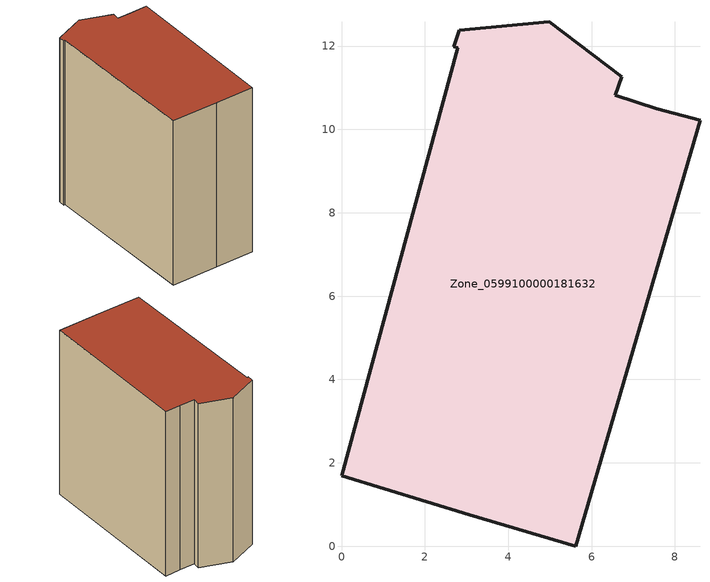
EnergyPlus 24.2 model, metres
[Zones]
Zone_0599100000181632
 floor ground (C_G): 5.62,0 3.07,0.75 0,1.69 2.79,11.96 2.69,11.98 2.83,12.38 4.98,12.58 6.72,11.26 6.57,10.82 7.56,10.5 8.6,10.22 z0
 wall outside (C_F): 5.62,0 8.6,10.22 7.56,10.5 6.57,10.82 6.72,11.26 4.98,12.58 2.83,12.38 2.69,11.98 2.79,11.96 0,1.69 3.07,0.75 5.62,0 z0:12.03
 roof outside (C_R): 3.07,0.75 5.62,0 8.6,10.22 7.56,10.5 6.57,10.82 6.72,11.26 4.98,12.58 2.83,12.38 2.69,11.98 2.79,11.96 0,1.69 z12.03
[BUILDING]
Pand.0599100000181632: North Axis=0; Terrain=City; Loads Convergence Tolerance Value=0.04; Temperature Convergence Tolerance Value=0.4; Solar Distribution=FullExterior; Maximum Number of Warmup Days=25; Minimum Number of Warmup Days=1
[Site:Location]
Rotterdam.The.Hague.AP_ZH_NLD Design_Conditions: Latitude=51.96; Longitude=4.45; Time Zone=1; Elevation=-4.5
[SITE:GROUNDTEMPERATURE:BUILDINGSURFACE]
18, 18, 18, 18, 18, 18, 18, 18, 18, 18, 18, 18
[MATERIAL] Thermal Absorptance=0.9; Solar Absorptance=0.7; Visible Absorptance=0.7
Name | Roughness | Thickness | Conductivity | Density | Specific Heat
G.TI.1946 | MediumSmooth | 0.15 | 1 | 540 | 1210
F.TI.1946 | Rough | 0.3 | 0.857143 | 1920 | 840
R.TI.1946 | MediumRough | 0.2 | 0.1 | 1500 | 1000
[CONSTRUCTION]
C_G: G.TI.1946
C_F: F.TI.1946
C_R: R.TI.1946
[ZONE]
Zone_0599100000181632: Type=1; Multiplier=1; Ceiling Height=Autocalculate; Volume=Autocalculate; Floor Area=autocalculate; Part of Total Floor Area=Yes
[ZONEINFILTRATION:DESIGNFLOWRATE]
Infil_Zone_0599100000181632: Zone or ZoneList or Space or SpaceList=Zone_0599100000181632; Schedule=AlwaysOn; Design Flow Rate Calculation Method=Flow/Area; Flow Rate per Floor Area=0.003; Constant Term Coefficient=1; Temperature Term Coefficient=0; Velocity Term Coefficient=0; Velocity Squared Term Coefficient=0
[HVACTEMPLATE:ZONE:IDEALLOADSAIRSYSTEM]
Zone_0599100000181632: Maximum Heating Supply Air Temperature=50; Minimum Cooling Supply Air Temperature=13; Maximum Heating Supply Air Humidity Ratio=0.0156; Minimum Cooling Supply Air Humidity Ratio=0.0077; Heating Limit=NoLimit; Cooling Limit=NoLimit; Dehumidification Control Type=ConstantSensibleHeatRatio; Cooling Sensible Heat Ratio=0.7; Dehumidification Setpoint=60; Humidification Control Type=None; Humidification Setpoint=30; Outdoor Air Method=None; Outdoor Air Flow Rate per Person=0.00944; Outdoor Air Flow Rate per Zone Floor Area=0; Outdoor Air Flow Rate per Zone=0; Demand Controlled Ventilation Type=None; Outdoor Air Economizer Type=NoEconomizer; Heat Recovery Type=None; Sensible Heat Recovery Effectiveness=0.7; Latent Heat Recovery Effectiveness=0.65
[ZONECONTROL:THERMOSTAT]
ThermostatControl_Zone_0599100000181632: Zone or ZoneList=Zone_0599100000181632; Control Type Schedule=DualSetpointControlType; Control 1=Thermostat_Zone_0599100000181632; Temperature Difference Between Cutout And Setpoint=0
[THERMOSTATSETPOINT:DUALSETPOINT]
Thermostat_Zone_0599100000181632: Heating Setpoint Temperature Schedule=HeatingSetpoint_Zone_0599100000181632; Cooling Setpoint Temperature Schedule=CoolingSetpoint_Zone_0599100000181632
[SCHEDULE:COMPACT]
HeatingSetpoint_Zone_0599100000181632: Through: 12/31, For: AllDays, Until: 24:00, 21
CoolingSetpoint_Zone_0599100000181632: Through: 12/31, For: AllDays, Until: 24:00, 24
DualSetpointControlType: Through: 12/31, For: AllDays, Until: 24:00, 4
AlwaysOn: Through: 12/31, For: AllDays, Until: 24:00, 1
